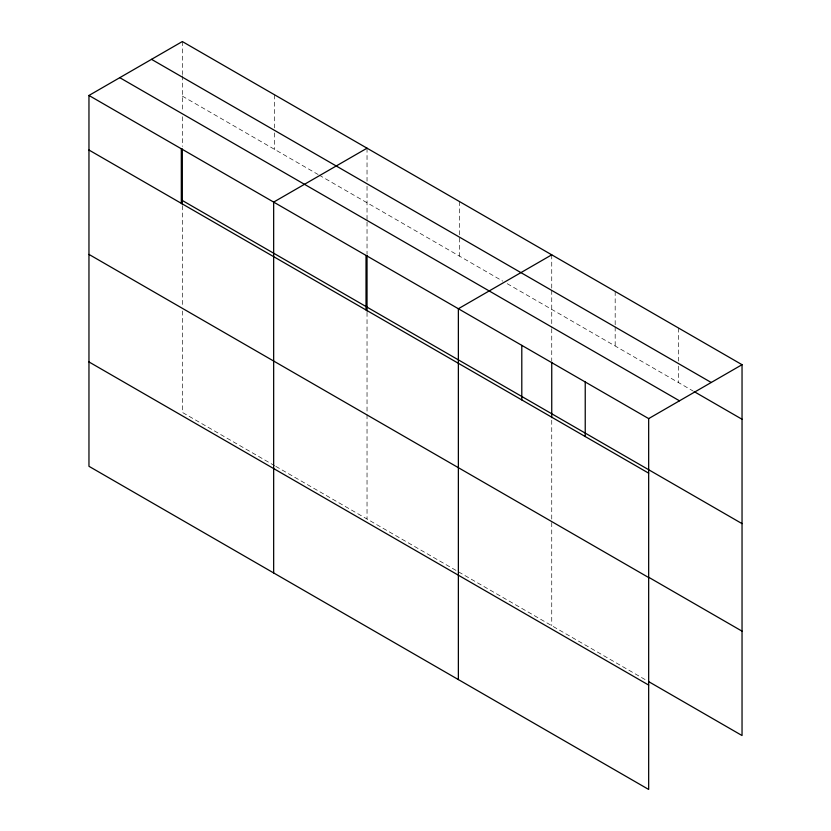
<?xml version="1.0" encoding="UTF-8"?>
<svg xmlns="http://www.w3.org/2000/svg" width="831" height="831" viewBox="0 0 831 831"><rect width="100%" height="100%" fill="white"/><g stroke="black" fill="none" stroke-linecap="round" stroke-linejoin="round"><path stroke-width="0.62" stroke-dasharray="4.16 3.12" d="M182.332 96.116L318.076 174.489M319.187 175.133L502.786 281.127M507.232 283.693L693.075 390.996M274.687 465.713L182.332 412.394L182.332 310.597M275.799 466.357L647.453 680.932M678.605 328.068L678.605 361.07M678.605 366.139L678.605 382.644M615.179 291.452L615.179 325.71M615.179 326.978L615.179 346.018M551.742 254.826L551.742 289.084M551.742 290.362L551.742 327.435M551.742 328.723L551.742 360.934M551.742 420.247L551.742 520.009M551.742 522.585L551.742 625.67M459.387 201.507L459.387 256.073M367.032 148.188L367.032 181.179M367.032 186.258L367.032 220.797M367.032 222.085L367.032 254.296M367.032 312.311L367.032 413.371M367.032 414.659L367.032 519.032M274.687 94.869L274.687 127.86M274.687 132.939L274.687 149.435M182.332 41.55L182.332 74.541M182.332 75.808L182.332 111.583M182.332 116.735L182.332 146.37M182.332 205.673L182.332 305.434"/><path stroke-width="1.25" d="M88.959 95.461L648.668 418.606L648.668 789.45L88.959 466.305L88.959 95.461L182.332 41.55L742.041 364.695L742.041 735.539L648.564 681.565M367.032 148.188L273.659 202.099L273.659 572.943M551.742 254.826L458.369 308.737L458.369 679.581M648.668 418.606L742.041 364.695M151.522 59.344L711.232 382.489M694.186 391.63L742.041 419.26M119.768 77.667L679.478 400.812M182.332 200.489L742.041 523.634M88.959 150.027L648.668 473.171M648.564 577.202L742.041 631.165M88.959 254.4L648.668 577.545M88.959 361.932L648.668 685.076M585.232 381.98L585.232 436.545M551.742 362.223L551.742 417.65M521.795 345.364L521.795 399.929M367.032 255.584L367.032 311.012M366.014 255.418L366.014 309.984M182.332 148.946L182.332 204.374M181.314 148.78L181.314 203.346"/></g></svg>
